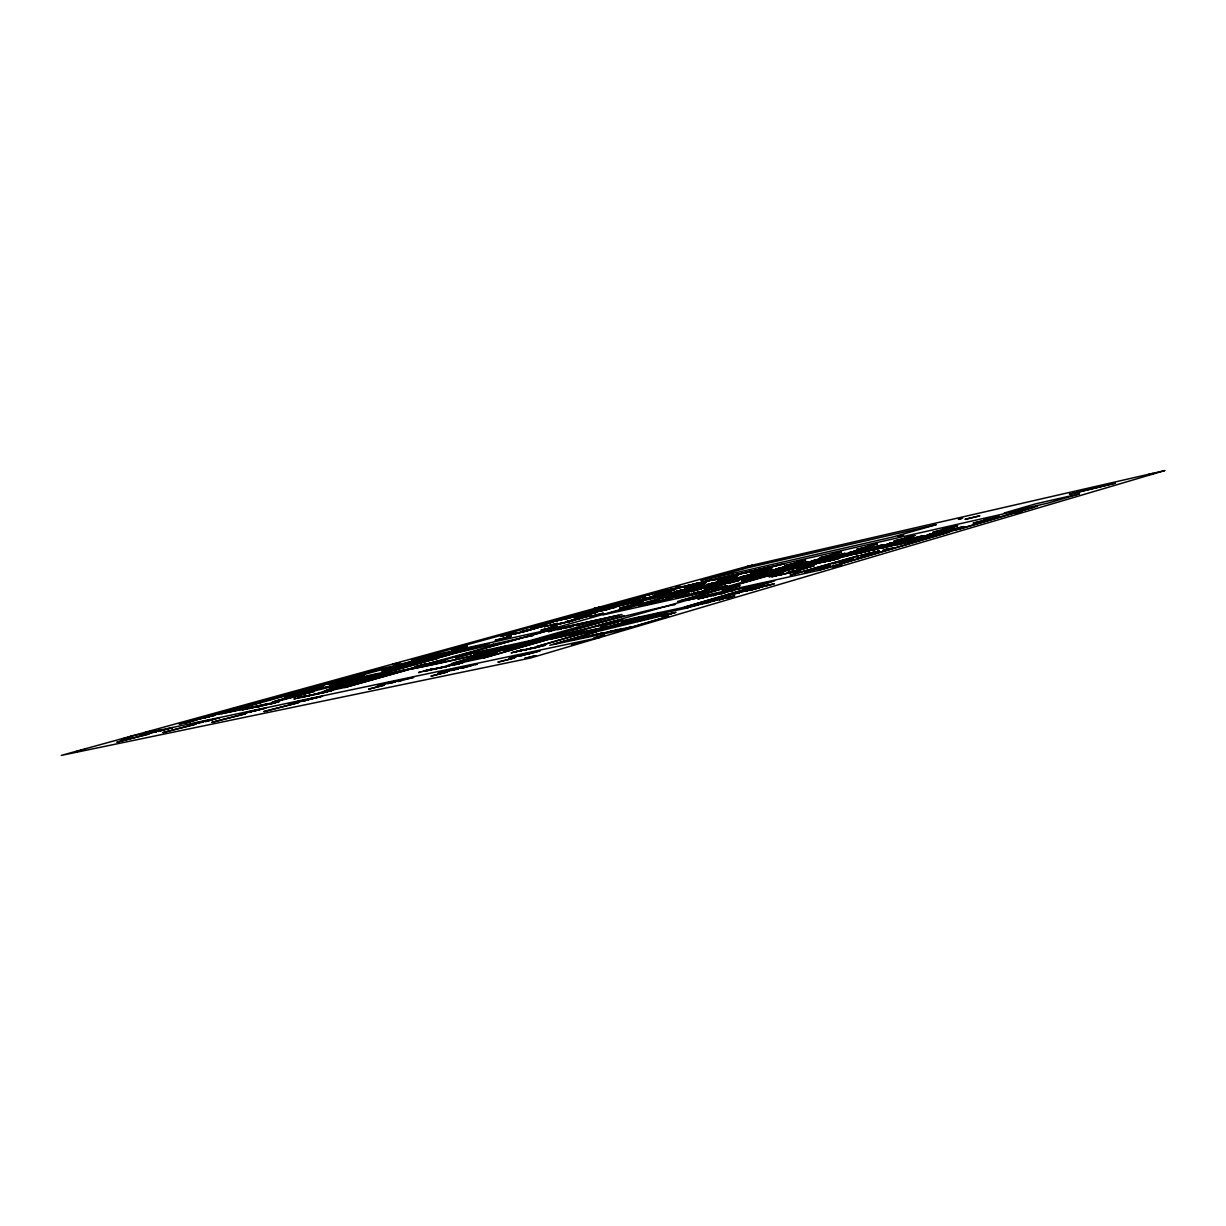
<?xml version="1.0" encoding="UTF-8"?>
<svg xmlns="http://www.w3.org/2000/svg" width="1226" height="1226" viewBox="0 0 1226 1226"><rect width="100%" height="100%" fill="white"/><g stroke="black" fill="none" stroke-linecap="round" stroke-linejoin="round"><path stroke-width="1.5" d="M752.687 588.618C747.354 590.334 764.166 585.476 760.365 586.764L761.377 586.549L754.572 588.373L755.4 588.082M440.456 660.799L424.288 664.921L440.502 660.829M725.991 592.357L721.486 593.798L722.39 593.261M354.299 683.372L326.821 690.361L357.318 682.284L351.31 684.721M621.628 621.705L639.282 617.322L621.659 621.735M505.94 648.385L488.868 652.676L505.986 648.339M697.104 604.648L715.218 600.188L697.18 604.694M204.711 717.731L211.025 716.107L191.409 720.643L193.938 720.014M495.273 640.279L511.257 636.279L495.35 640.309M797.758 568.435L812.761 564.788L797.896 568.466M792.287 571.561L799.137 569.784M587.515 615.054L574.151 618.379L587.545 615.008M260.019 706.145L258.134 706.758L269.812 703.724L262.333 705.64M345.318 681.457L360.781 677.549L345.441 681.487M531.425 648.355L529.111 649.075L532.007 648.309M819.903 562.565L815.642 563.745L823.474 561.799M769.1 576.695L783.904 573.063L769.192 576.726M522.981 650.209L535.088 647.359L533.816 647.772M702.467 583.469L696.966 584.971L706.115 582.656L703.264 583.315M809.037 562.06L804.961 563.163L812.302 561.339M543.808 624.8L530.858 628.049M706.85 589.66L702.467 590.901L712.091 588.495L704.26 590.472L710.252 588.848L707.862 589.461M530.72 628.034L543.869 624.754M315.189 694.452L317.549 693.962M681.273 590.809L682.698 590.472L676.43 592.035L679.235 591.239M930.641 534.842L931.76 534.398M519.15 632.754L518.246 633.03L528.13 630.624L514.751 633.75L517.724 633.014M889.923 544.038L891.103 543.792L888.13 544.467L899.102 541.846L891.992 543.578L893.616 543.103M898.183 541.064L903.93 539.609L898.198 541.064M299.129 697.579L305.841 696.23M845.204 554.029L846.951 553.508L842.844 554.627L854.798 551.685L849.924 553.003M919.117 537.402L921.983 536.528L912.88 538.873M897.401 542.26L893.631 543.179L905.953 539.624L903.47 540.298M878.858 546.505L881.8 545.616L872.789 547.93L880.115 546.045L876.897 546.903M856.53 551.378L858.461 550.918L854.629 551.961L860.024 550.612L853.066 552.313L856.56 551.562M820.884 558.903L810.984 561.247L821.558 558.704M511.717 648.217L514.889 647.543L504.392 650.301L513.096 648.002L507.196 649.504L511.303 648.385M613.598 606.104C631.482 601.614 599.391 609.828 616.862 605.261M840.392 555.133L843.411 554.229L834.492 556.527L841.741 554.658L838.538 555.501M811.704 570.09L813.144 569.799L807.244 571.239L815.964 568.971M777.958 575.346L781.468 574.289L771.598 576.833L779.629 574.749L776.043 575.714M795.72 568.144L799 567.163L789.636 569.569L791.552 569.125M944.081 530.536L936.403 532.421L945.951 530.076L938.273 531.992L944.081 530.506M312.492 698.759C306.408 701.226 321.457 695.51 315.68 697.855L322.484 696.169L315.281 698.054M605.613 607.667L597.307 609.812L604.111 608.065L601.016 608.878M769.759 570.78L761.269 573.002L776.334 569.416M802.632 563.638L805.712 562.734L796.992 564.987L804.057 563.148L800.869 563.991M450.601 654.04L450.356 654.132A34.864 0.981 -14.1 0 1 426.096 660.906L425.376 661.09M780.502 574.841L788.67 572.818M264.525 705.042L263.345 705.394L267.973 704.199L263.1 705.287M542.444 626.471L540.942 626.838L545.463 625.612L537.999 627.497L539.501 627.13M934.427 533.969L940.005 532.59L932.756 534.367L938.258 533.019L934.411 533.984M814.049 565.845L808.838 567.132M869.495 547.394L859.886 549.692L872.835 546.627L868.882 547.731L871.134 547.057M198.489 718.926L200.083 718.559L194.857 719.907L203.026 717.777M683.204 596.418C691.249 593.813 670.484 599.499 677.779 597.644M766.878 571.668L768.058 571.439M192.988 720.689L191.103 721.179L193.018 720.689M772.457 570.427L770.847 570.795L780.717 568.343M355.05 675.143L356.659 674.698M731.324 579.683L734.527 578.749L725.838 580.971L732.903 579.162L729.731 579.99M681.84 596.71L682.989 596.495M839.687 562.06L842.446 561.125L838.722 561.983M563.086 623.084L563.975 622.808M202.535 718.221L199.991 718.788L208.42 716.505L206.397 717.011M310.99 695.372L312.86 694.927M713.854 583.53L709.057 584.725L714.176 583.377M683.725 596.066L678.898 597.353M305.121 696.613L306.975 696.169M752.243 565.401L746.619 566.78L752.243 565.385M798.923 563.301L794.984 564.358L796.762 563.853M666.852 594.15L668.952 593.461L660.523 595.637L667.388 593.859L664.247 594.671M697.916 587.177L701.165 586.227L692.567 588.434L699.571 586.641L696.414 587.469M645.045 604.862L648.769 603.774L639.267 606.226L647.006 604.219L643.497 605.154M710.743 584.373L715.417 583.132L705.578 585.522L711.187 583.974M701.962 587.806L686.943 591.668M610.747 606.747L609.138 607.161L611.146 606.701M521.663 650.592L519.594 651.083L528.743 648.83M634.363 601.476L636.555 600.771L628.126 602.916L634.991 601.154L631.88 601.981M665.672 594.395L666.653 594.212M190.704 721.332L183.946 723.156L185.616 722.758M209.477 716.505L204.022 717.639L215.715 715.095L213.968 715.478M636.662 600.97L639.19 600.25L635.068 601.353L649.826 597.874L644.861 598.962M710.206 588.986L709.348 589.231M864.667 549.018L859.595 550.336L861.204 549.968M894.244 547.593L892.405 548.053M903.746 540.114L894.719 542.459L905.753 539.179L900.313 540.651M572.19 620.816L567.929 621.95L573.308 620.601L557.661 624.264L561.937 623.13M633.229 601.721L634.164 601.537M555.838 624.616L559.669 623.513L550.428 625.888L552.144 625.49M602.288 608.632L608.403 607.222M557.968 623.942L553.232 625.199M744.443 576.726L749.316 575.515L739.937 577.752M606.763 607.529L608.157 607.176L604.02 608.295L617.383 605.092M448.578 665.948L449.681 665.58L444.701 666.883L451.658 665.12L438.678 668.262L440.716 667.787M446.341 671.204L451.796 669.473L447.751 670.407M610.226 631.742L618.41 629.459L601.184 633.765L611.866 631.038L610.594 631.467M511.38 634.486L510.583 634.731L515.272 633.382L506.154 635.712L507.825 635.313M785.973 566.688L793.007 565.048L791.628 565.385M750.925 589.737L753.055 589.108L741.378 591.959M925.293 536.084L926.933 535.593M513.587 633.796L508.897 635.037M813.267 561.14L816.761 560.236L811.842 561.569M745.577 591.177L756.135 588.449M748.963 590.442L759.875 587.591L752.366 589.691M929.752 534.858L925.278 536.099M944.204 530.72L948.556 529.525L944.189 530.735M800.869 567.04L807.857 565.278L801.62 566.902M580.542 617.812L576.741 618.839L584.174 616.969L578.427 618.425L580.005 617.95M557.524 629.413L562.918 627.743L561.922 627.957M717.471 582.319L715.969 582.672L722.773 580.894M714.268 588.082L709.379 589.399L717.302 587.407L712.858 588.618L713.777 588.434M777.652 569.14L776.763 569.477L778.341 568.941M320.476 693.196L316.369 694.146L322.944 692.46L311.542 695.265M538.551 646.654L531.931 648.462L545.631 645.121L541.034 646.071M802.218 566.519C810.248 564.481 789.391 570.09 801.559 566.673M821.956 562.336L826.998 561.094M562.397 641.934L574.749 638.807M836.316 558.964L834.462 559.531M684.936 589.614L683.464 589.967L690.223 588.204M726.62 579.607L726.007 579.714M744.029 576.91L742.741 577.17L747.998 575.791M457.88 668.277L454.08 669.09M535.639 647.619L537.249 647.282M850.308 552.788L848.913 553.095M949.721 529.356L948.28 529.647L951.974 528.774L948.035 529.847L949.721 529.448M320.507 693.104L319.817 693.18M832.485 555.914L830.906 556.298L834.891 555.209L822.263 558.182L827.857 556.757L825.404 557.294M451.367 670.331C448.241 671.358 464.118 667.404 456.455 669.365M803.597 565.6C802.432 566.182 826.293 560.267 815.75 562.611M871.226 545.386L867.61 546.428L877.479 543.915L873.893 544.696M883.808 545.355L881.417 545.984L889.248 544.022L887.578 544.421M746.373 590.809L747.247 590.518L743.324 591.392M754.955 588.082C757.055 587.131 740.933 591.683 750.143 589.154M581.216 618.119L582.963 617.735L567.393 621.475L568.987 620.984M662.346 594.15L647.956 597.981L649.32 597.644M678.913 590.963L690.054 588.235M769.438 567.423L784.333 563.761L769.867 567.316M722.574 584.25L708.168 587.836L710.176 587.346M620.831 603.882L626.93 602.41L626.118 602.61M608.05 609.261L599.637 611.253L615.804 607.192L604.449 609.92L608.019 609.245M702.314 591.576L703.678 591.269M785.728 566.948L793.85 564.389L784.962 566.581L789.222 565.661M795.613 564.083L786.632 566.167L792.149 564.788L789.789 565.309M834.6 559.317C817.16 564.021 852.3 555.179 834.891 559.24M589.124 636.064L590.288 635.696L582.166 637.796L596.602 634.286L590.104 636.11L592.357 635.574M593.215 635.175C596.342 634.103 581.4 638.21 588.373 636.417M645.428 598.855L640.294 600.188L641.06 599.958M653.673 596.526L651.941 596.924M675.557 592.219L673.748 592.587M650.347 603.744L652.155 603.223M665.197 599.82L666.515 599.529M432.441 669.534L433.927 669.227M435.582 668.553L428.318 670.361L429.376 670.055M719.034 585.369L725.286 583.959L723.616 584.388M388.351 683.388C382.144 684.997 405.699 679.633 390.833 682.821L399.875 680.215L383.585 684.108M395.002 681.319L395.768 681.089L385.47 683.572M807.306 562.565L813.114 561.324M624.111 629.336L665.611 617.107L661.917 616.295L671.725 613.414L594.748 632.187L549.769 645.274L624.386 629.459L668.844 616.341L665.074 615.559L676.001 612.341L627.482 622.869M194.811 723.585L200.681 721.853L197.447 722.604M258.563 706.283L259.835 705.915L256.617 706.728M621.827 603.621L620.739 603.851M629.551 601.445C636.049 599.958 623.176 603.115 627.819 601.966M642.639 599.499L641.857 599.805L642.807 599.606M651.466 603.299L647.159 604.449L651.466 603.422M740.55 577.492L739.293 577.783M686.621 595.606L689.181 595.008M832.699 555.776L830.201 556.359M830.492 560.313L825.159 561.631L826.891 561.232M788.088 573.094L790.463 572.619L780.701 574.825M887.9 549.064L882.597 550.612L890.045 548.574M660.937 615.59L667.649 613.797L635.788 619.85L645.872 616.923M687.602 607.774L698.084 604.878M707.969 602.594L726.696 597.277L716.398 599.514M818.217 570.412L946.257 532.835M1034.483 506.936L958.962 529.096L568.036 616.862M614.333 605.797L612.939 606.15M360.904 680.583L350.268 683.296L357.762 681.441L355.417 681.917M706.942 585.032C710.666 584.587 696.644 587.453 704.521 585.645M683.127 592.556C687.924 591.652 702.375 587.99 694.575 589.737M744.458 576.542L735.232 578.81L738.098 578.105M695.924 593.001L691.51 593.966L709.456 589.706M439.797 668.139L449.283 665.856M554.183 644.171L596.143 631.957M684.384 607.085L770.817 581.875L686.805 600.326L594.901 626.609L684.798 607.131L774.633 580.909L686.437 600.296M810.555 570.274L818.508 568.343L814.692 569.385C814.141 569.952 793.023 574.733 812.792 569.554M866.031 554.029L868.36 553.34L860.085 555.639L875.058 551.838L866.782 554.152L869.464 553.355M517.648 655.91L524.084 654.347L512.698 657.351L519.855 655.634L518.383 655.879M637.397 621.49L648.37 618.287M309.917 695.54L308.078 696L315.327 694.131L311.159 695.111M561.738 623.283L560.313 623.712L562.428 623.099M674.484 592.311L678.668 591.269L673.304 592.572M298.899 701.808C295.497 702.85 310.393 699.203 303.389 700.965M305.535 699.816L306.301 699.571L295.022 702.375M761.024 571.929L749.653 575.117L754.327 573.799M441.866 667.342C445.375 666.224 430.587 670.208 437.33 668.507M443.812 666.898L445.115 666.484L438.356 668.093M554.121 636.493L550.489 637.52L556.497 635.834M513.725 652.232L524.222 649.519L517.035 651.496M453.988 669.733C485.159 660.814 424.978 677.564 454.769 669.013L438.05 673.212L440.716 672.584M470.845 665.595L461.85 668.231L473.006 665.151M580.159 638.056L586.534 636.417L576.787 638.945L578.856 638.44M768.748 585.17L774.403 583.714L765.76 585.921L767.706 585.476M577.752 615.728L555.102 621.245L565.891 618.333L562.336 619.191M676.323 588.235L660.063 592.265L671.633 589.354L670.484 589.583M309.013 695.433L307.772 695.694M641.857 599.667L640.708 599.928M565.002 622.44L563.807 622.716M672.093 592.909L667.588 594.028L671.725 592.909L670.254 593.261M710.957 584.204L711.356 584.097M727.416 579.484L726.39 579.683L729.562 578.917L725.608 579.99L726.436 579.821M669.044 598.181L667.603 598.64L675.25 596.694L665.841 599.024L670.024 598.15M775.782 569.661L777.866 569.232L776.993 569.431M692.552 594.319L690.253 594.901L696.629 593.154L694.59 593.736M559.991 635.987L484.04 657.78L446.479 665.933L456.103 663.143A23.601 0.797 -14.1 0 1 458.325 661.488A23.601 0.797 -14.1 0 1 488.975 653.749L516.989 645.596L497.557 649.918M483.964 657.964L562.029 635.543M862.951 549.371L860.851 549.846L867.165 548.344L864.361 549.095L865.096 548.85M571.117 633.444L608.403 622.731M673.871 604.74L675.572 604.249L663.695 606.962M539.21 646.715L540.635 646.317M932.312 534.245C938.488 532.789 923.868 536.498 931.024 534.797M185.019 722.604L191.087 721.103L179.103 724.183L186.965 722.191M248.617 708.322L254.196 707.034L252.495 707.448M253.276 707.571L264.494 704.858M256.663 706.559L255.498 706.804M256.05 706.988L257.261 706.728M572.236 616.969C573.538 616.356 556.374 621.291 560.895 619.743M517.326 633.03L516.529 633.198M567.393 618.456L566.55 618.716L580.189 615.237L573.845 616.831M520.268 632.386L519.119 632.631M574.013 616.985C572.465 617.689 589.461 612.77 585.063 614.272M619.881 604.234L625.383 602.778M629.965 601.384L630.624 601.169M694.973 586.779L690.1 587.974L691.495 587.652M708.98 584.097L706.498 584.771L715.172 582.611L709.44 583.974M655.374 602.579L653.106 603.146L659.496 601.399L657.442 601.981M438.28 667.971L426.05 670.928L432.395 669.166L430.464 669.626M513.066 646.577L477.757 655.42L497.603 649.765M450.586 664.906L459.091 662.515A23.601 0.797 -14.1 0 0 490.032 654.699A23.601 0.797 -14.1 0 0 491.963 653.121L514.016 646.991M624.003 615.651L538.643 640.033L500.898 648.186L479.366 654.316L488.73 652.293M716.122 589.752L805.559 564.282L694.33 589.216M525.034 645.259L544.804 639.604L505.051 649.55L540.835 640.6M681.012 600.617L817.65 561.723M554.826 636.953L586.472 629.03M807.811 564.634L823.32 560.634L813.696 562.949M891.746 543.425L893.539 543.057M721.24 599.315L718.988 599.851L727.187 597.537L720.474 599.192L723.815 598.426M541.417 624.264L540.528 624.54L553.631 621.214M251.146 707.892L249.276 708.475M617.475 604.694L612.556 605.843L620.433 603.943M674.377 588.909C667.664 591.07 699.249 582.794 686.07 586.028M315.956 694.054L317.319 693.64L312.032 694.958M721.133 584.879C739.63 579.637 702.452 589.875 720.229 584.817L714.084 586.151M735.355 581.415L728.167 583.346L730.298 582.856M750.45 578.258L758.22 576.266L755.185 577.017M753.484 577.4L755.277 576.894M847.764 553.432L845.48 554.06M940.143 531.946L942.809 531.272L939.269 532.191M938.917 532.467L946.472 530.46L944.081 531.119M568.849 640.049L575.117 638.715M153.541 731.692L154.353 731.462L142.461 734.68L159.073 730.451L158.246 730.711M147.978 733.439C145.526 734.328 168.437 728.198 159.809 730.374M151.242 732.75C145.404 734.236 164.483 729.884 153.219 732.305M188.973 722.037L190.061 721.808M194.719 720.382L193.616 720.612M616.893 604.801L617.812 604.51L615.835 604.954M527.517 630.225L531.287 629.321M536.666 627.559L539.655 626.884L537.632 627.314M626.701 602.119C628.631 601.491 615.222 605.046 624.708 602.502M543.149 626.21L540.896 626.747M455.965 656.569L545.57 631.237L622.011 614.441L529.54 640.769L452.302 657.488M524.391 637.321L545.631 631.329L618.44 615.345M692.996 589.967L701.977 587.79M431.583 663.68L466.708 653.443L464.102 653.994M298.792 701.578L294.271 702.881L314.714 697.809L307.205 699.464M531.425 635.88L533.187 635.39L493.327 644.217M698.146 589.737L690.974 591.668L693.042 591.177M566.81 627.497L576.113 624.846L563.01 628.432L572.649 626.241L569.998 626.93M899.715 541.095L900.987 540.865L899.486 541.156M799.459 569.692L807.444 567.853L799.03 570.075L800.747 569.676M803.183 568.864L795.26 570.933L797.023 570.504M590.089 630.93L592.097 630.425M993.934 517.832C984.585 519.548 1011.511 513.357 992.202 518.276M739.692 592.449L730.022 594.518L745.561 590.717L743.554 591.208M623.758 602.763L622.379 603.161L627.283 602.012M248.234 712.076L253.583 710.774L243.3 713.455L249.276 712L248.342 712.168M369.302 678.714L389.24 673.12L372.045 676.951M732.458 576.879L731.432 577.17L738.42 575.27L729.148 577.599L733.424 576.603M485.45 646.424L493.388 644.094M396.075 671.649L376.152 677.242L392.887 673.503M392.626 673.702L412.564 668.093L395.829 671.833M421.851 665.779L345.18 687.342L317.886 693.288L350.483 685.028M344.797 687.571L423.614 665.396M520.897 638.194L413.974 667.465L447.168 659.159L433.1 662.209M694.652 589.231L603.023 614.9L716.52 589.767M758.649 572.496C769.943 569.569 754.94 573.584 760.702 572.098M794.325 564.42L796.456 563.868M821.849 558.627C832.301 556.006 815.029 560.435 819.719 559.317M436.058 668.614L438.188 668.032M859.732 550.076L861.526 549.616M863.227 549.294L856.1 551.118L857.694 550.75M721.869 593.032C734.573 589.813 703.142 598.181 715.754 595.008M582.243 633.06C574.289 635.068 594.717 629.612 586.687 631.651M834.967 563.224L832.699 563.745L849.22 559.623L839.917 562.09M876.958 551.47L879.425 550.872L871.288 553.141L879.042 551.363L877.264 551.823M821.435 567.699C830.324 565.447 808.823 571.193 817.681 568.956M851.12 559.225L853.633 558.627L845.235 560.956L853.051 559.179L851.227 559.669M620.647 629.52L614.548 630.869L624.065 628.463L619.743 629.766M438.356 655.665L447.827 653.014L434.816 656.538L443.414 654.561L440.885 655.22M697.717 583.699L694.866 584.312L711.831 579.959L708.413 580.787M214.381 719.08L205.416 721.593L215.991 718.742M657.335 595.621L650.776 597.353L652.201 597.001M350.851 681.395L285.842 695.954M334.56 686.039L367.325 677.84M363.693 678.76L297.55 695.111M395.845 669.718L489.45 643.573L422.541 658.27L400.013 664.507M347.402 683.418L361.425 679.817M734.772 575.163L731.478 576.036M372.336 676.767L352.398 682.346L369.608 678.514M675.664 592.051L669.902 593.476M659.266 600.863L654.791 602.119L668.998 598.702M666.162 599.422L672.461 597.92M787.215 566.412L789.728 565.784L788.272 566.09M703.188 591.193L709.639 589.66M461.604 660.707L475.535 657.044M547.302 638.179L545.218 638.685L553.6 636.355L547.348 637.918L550.336 637.198M386.726 683.066C397.193 680.415 369.225 687.847 379.754 685.196M554.995 636.417L560.313 634.945L553.662 636.769M883.869 545.248L884.82 545.003M830.308 560.466C825.037 561.815 837.833 558.397 829.573 560.451M886.306 544.88L884.176 545.34M400.841 680.782L398.098 681.457L413.729 677.319L404.365 679.388L407.078 678.836M807.52 567.515L805.758 567.945L813.865 565.876M707.157 596.265L717.93 593.89L697.793 599.008L714.329 594.748L705.088 597.062M928.051 535.272L929.63 534.873M613.153 625.49L618.44 624.065M631.926 621.674L628.356 622.639M247.238 705.226L207.347 716.674L262.241 702.008L246.702 705.471M253.951 703.785L381.087 668.66M553.937 620.77L411.614 660.002L546.827 630.241L686.866 590.886L553.876 620.708M255.452 703.463L383.263 668.522L376.459 670.024L380.826 668.814L409.254 662.484L407.492 662.975M550.597 621.889L558.933 619.82L551.164 621.873M292.462 693.564L320.155 686.637M297.351 692.629L217.891 714.528L267.942 703.877L314.346 691.403L310.622 691.985M348.169 678.468L308.354 689.073M304.247 691.142L323.618 685.763L316.706 687.265M354.697 677.15L328.767 684.246L396.075 669.549M355.019 676.982L399.799 664.661M667.005 590.687L662.837 591.851L683.28 586.81M362.39 675.48L364.245 674.974L347.832 678.652M622.517 603.514L616.862 604.954L618.21 604.617M432.134 656.722L436.333 655.527L423.139 659.098L436.885 655.68M534.475 628.647L538.045 627.727L527.18 630.486L528.621 630.118M534.49 628.586L530.046 629.842L531.502 629.49M253.583 707.341L250.564 708.122L258.609 706.099M692.705 587.3L694.544 586.963M716.75 582.273L721.562 581.124M309.121 695.571L311.527 694.927M321.227 692.996L318.116 693.763M750.281 574.749L753.454 574.029M762.955 575.147L765.193 574.611L751.461 578.105M813.681 562.719L814.585 562.458M845.327 553.907L846.262 553.662M425.575 670.515L431.123 669.304L425.115 670.913M420.595 672.047L418.526 672.568L428.916 669.856L424.411 671.066M590.12 631.405L583.729 632.785L597.077 629.367L595.422 629.796M573.875 639.282L579.576 637.918L570.32 640.217L576.588 638.838L575.209 639.221M598.119 634.133C608.157 631.605 591.254 635.926 599.223 634.057M618.195 629.857C628.432 627.314 610.992 631.727 619.375 629.781M210.244 716.505L213.799 715.57M654.669 596.25L657.488 595.591M259.36 706.145L261.751 705.425L259.008 706.084M573.416 620.034L565.768 621.873L570.044 620.708M576.312 619.283L580.005 618.394L578.212 618.793M684.369 589.537C688.736 588.419 684.552 589.507 686.33 589.154M272.233 703.54L270.287 704.03L279.375 701.533L273.429 703.004L276.08 702.391M335.893 687.51L324.108 691.004L328.047 690.437M312.936 695.065L311.619 695.418M551.24 630.961L548.344 631.681L569.186 626.348M653.519 602.84C659.327 601.414 645.121 604.939 650.592 603.652M783.766 567.393C778.265 568.726 792.195 565.355 786.418 566.565M793.145 564.757L791.904 565.079M298.27 701.333C307.956 698.897 281.689 705.839 291.298 703.433M560.91 628.846C550.489 631.451 574.243 625.337 569.967 626.18M687.035 595.407L688.705 595.008L684.062 596.265L692.2 594.227L690.529 594.625M807.49 562.428L808.348 562.443M829.021 556.696L821.558 558.918L823.106 558.55M759.369 576.297L757.009 576.634L760.457 575.714L748.09 578.825L755.706 576.986L754.404 577.262M553.983 636.447L558.642 635.344L556.972 635.712M460.087 663.297L461.16 662.975L452.057 665.381L455.168 664.691M518.675 651.083L521.97 650.087L511.15 652.86L519.058 651.067M752.212 588.541L736.366 592.357L751.569 588.541L749.653 589.2L750.864 589.124M190.03 724.765L187.808 725.302L205.661 720.796L193.877 724.014L196.099 723.478M259.958 706.314L258.655 706.651M206.612 720.673L209.002 720.076L197.141 723.309L203.608 721.869L201.401 722.451M331.679 687.28L330.131 687.663L338.667 685.319L328.982 687.786L333.916 686.667M702.575 586.013C707.325 584.802 696 587.76 702.207 586.273M714.406 583.009L712.965 583.346L718.819 581.86M727.049 579.653L722.405 580.726L725.991 579.775M300.615 697.073L305.473 696.016L297.841 697.946M693.533 589.629L697.303 588.679M295.435 698.621C288.141 700.46 307.787 695.219 301.857 696.966M304.584 696.383C310.255 694.973 297.627 698.13 301.075 697.487M736.044 578.503C740.856 577.293 729.439 580.281 735.799 578.733M258.349 709.716C267.789 707.341 241.737 714.206 251.177 711.846M680.231 594.043C672.783 595.913 691.679 590.932 684.062 592.863M687.602 592.066L689.748 591.545L681.84 593.69L688.23 592.235L686.575 592.664M748.013 575.469L746.527 575.806L751.201 574.596M757.453 572.833L754.542 573.416M558.29 628.831L561.14 628.126M733.715 580.94L724.137 583.469L743.262 578.641L733.73 580.741M309.151 699.372L309.948 699.126L304.217 700.444M888.222 546.413L895.899 544.559L881.816 548.083L899.991 543.639L894.26 545.156M639.574 597.936C632.907 599.637 650.853 594.916 642.194 597.108M189.065 721.731L190.704 721.317M195.853 720.137C203.102 718.344 180.59 724.06 187.839 722.283M583.591 614.839L579.959 615.728L590.763 612.801L577.507 615.804M516.943 633.306L513.035 634.179L516.575 633.336M208.941 716.873L203.562 718.068M638.961 600.479L636.8 600.985M661.871 594.349L651.711 596.618L655.665 595.529M433.1 656.86C421.821 659.695 451.597 651.895 440.287 654.73M701.241 583.974L702.054 583.729L700.521 584.066M449.482 653.259L446.54 653.994L462.585 649.765M243.652 709.609C236.526 711.279 255.652 706.651 252.341 707.279M248.893 708.076L250.732 707.617M681.962 590.288L675.894 591.606L678.269 590.886M576.389 619.513L574.917 619.866L582.289 617.919M587.3 616.494L582.748 617.536L590.288 615.636L585.844 616.862L586.641 616.678M695.372 592.909L693.318 593.522L706.115 590.396M552.328 621.26L555.96 620.356M656.692 593.016C645.213 595.959 670.607 589.17 665.641 590.518M660.584 591.806L665.366 590.503M630.394 601.414L633.321 600.571L631.099 601.077M200.558 718.252L201.784 717.915L187.793 721.409L196.313 719.187M747.124 577.982L754.189 576.281L744.596 578.733L749.929 577.569M557.217 629.612L566.734 627.053M898.75 541.279L900.19 541.034M530.475 629.551L523.012 631.298L528.774 629.949L525.617 630.578M536.13 627.697C529.417 629.597 547.332 625.045 538.413 627.084M194.168 719.892L199.823 718.39M206.581 717.195L209.462 716.474M677.717 591.07L674.346 591.959L678.147 591.147M762.02 568.956L768.38 567.423L756.473 570.427L771.66 566.627L759.752 569.63L767.522 567.853L766.556 568.052M719.616 581.17L716.229 582.089L724.842 579.929L717.838 581.691L720.214 581.201M335.97 687.403L346.498 685.073M356.766 681.487L358.452 681.074M379.907 676.66L381.7 676.292L376.075 677.733L384.489 675.511L374.497 678.085L379.616 676.921M528.054 630.149L521.326 631.758L525.05 630.685M539.118 627.114L532.36 628.708L536.804 627.712M681.426 590.84L679.786 591.269M721.516 581.185L720.75 581.385L722.604 580.925M770.802 568.052L772.288 567.669L764.135 569.676L768.779 568.45M339.066 686.667L334.79 687.709L364.505 680.798L350.59 683.725M793.866 568.512L797.252 567.607L792.624 568.833M917.048 537.816L920.282 536.957L913.063 538.842M688.859 588.036L690.897 587.606L685.64 588.924L692.567 587.177L688.675 588.265M196.145 719.187L197.83 718.742M688.997 588.48L688.951 588.526M581.706 617.674L585.859 616.555L582.028 617.383M570.657 620.708L573.17 619.988L571.055 620.448M743.967 576.373L739.83 577.293L750.005 574.825M765.208 571.99L768.395 571.147M343.295 685.886L337.104 687.709L344.874 686.039M329.472 690.989L327.219 691.556L329.12 691.02M555.792 636.279L552.114 637.106L553.079 636.922M625.413 602.456L629.137 601.46L625.551 602.257M669.764 590.901L668.798 591.162L674.744 589.752L664.814 592.265L670.346 590.993L668.998 591.346M617.567 624.295L551.424 638.807L549.447 639.374L608.357 626.701L604.832 627.957L610.287 627.099L578.841 634.378L536.544 646.623L578.994 634.501L624.126 623.85M356.965 674.668L355.218 675.112M593.491 613.184C599.744 611.391 585.584 615.038 593.062 613.077M579.653 617.996L581.231 617.582M568.634 621.015L570.228 620.601M289.397 697.104L272.31 702.084L275.896 701.548M668.584 598.242L673.518 597.031L671.158 597.629M339.709 686.407L344.981 685.043M307.481 699.954L305.151 700.598L313.059 698.514M626.593 623.099L628.494 622.731M613.598 605.475L615.038 605.108M623.39 602.809L624.816 602.441M614.655 605.767L613.659 605.935L614.793 605.613M717.67 579.208C700.352 583.53 734.711 573.845 716.888 579.316L732.673 575.255L729.976 575.868M569.201 621.536L566.458 622.318L571.577 621M294.455 696.72L301.765 694.621L294.914 696.077M952.035 527.272L955.866 526.169L950.135 527.686L957.736 525.724L948.296 528.1L951.897 527.349M311.052 694.958L302.945 697.088M836.025 559.163L837.94 558.612L834.308 559.608M251.069 711.187L240.48 714.145L256.188 710.115L252.127 711.279M329.549 691.096L333.319 690.085L321.84 693.058L327.189 691.862L325.58 692.276M357.072 674.714L360.229 673.886L355.494 675.112M800.992 561.217L796.272 562.55L799.613 561.815M870.46 545.693L873.724 544.788M825.236 557.83L829.067 556.941L827.673 557.278M669.381 598.595L669.09 598.625M290.731 696.843L293.29 696.107M291.987 696.445L283.283 698.82L311.726 692.062L298.654 694.851M342.452 685.778L346.314 684.69M483.964 654.209L482.4 654.653L487.32 653.443L476.669 656.201L485.542 653.872L484.546 654.071M617.643 624.157L619.329 623.835M625.689 623.344L627.421 623.007M529.54 648.677C538.444 646.516 524.253 650.025 528.697 649.075M599.56 634.057L600.955 633.658L594.472 635.129L603.912 632.754L600.587 633.673M621.597 603.621L623.482 603.207M593.077 613.23L597.43 612.111L585.798 615.069L592.005 613.644L590.411 614.057M422.51 661.825L421.821 661.994A34.864 0.981 -14.1 0 1 384.443 670.407A34.864 0.981 -14.1 0 1 421.422 660.094A34.864 0.981 -14.1 0 1 451.429 653.734L417.223 661.228L428.518 659.634M293.734 697.226L294.914 696.92M940.005 531.915L935.193 533.295L944.265 530.95M764.074 586.273L765.223 585.951L759.124 587.346L767.522 585.231L760.963 586.886L763.553 586.396M618.701 623.881L620.233 623.605M624.785 623.574L626.348 623.283M696.399 583.469L684.399 586.794L698.391 583.009L696.751 583.469M667.174 591.698L669.595 591.101M645.903 598.196L641.903 599.315L651.496 596.985M687.985 588.219L684.108 589.277L687.909 588.465M588.495 614.425L591.315 613.72M352.751 675.832L355.004 675.281M839.09 552.62L831.443 554.642L841.588 552.022L835.258 553.478L836.852 553.064M750.818 577.431L753.162 576.818L740.887 579.653L757.837 575.408L752.197 576.94M693.303 593.982L694.023 593.813M891.179 543.578L890.137 544.007M293.014 696.261L298.454 694.805M345.425 686.238L367.187 680.124L362.988 680.767M456.087 664.538L460.317 663.312M619.789 623.605L621.138 623.375M623.85 623.804L625.245 623.574M670.27 590.763L673.013 590.166L671.312 590.549M619.666 604.111L611.023 606.226L613.874 605.613M734.91 576.312L735.661 576.113L733.838 576.557M683.25 589.813L684.077 589.629M715.616 582.549L716.459 582.35M705.088 590.733L706.023 590.518M294.163 695.97L296.431 695.387M294.393 696.215L285.03 698.82L292.876 697.134M345.947 684.874L350.299 683.71M606.088 607.835L606.962 607.652M637.183 600.893L638.102 600.694M568.466 621.567L569.477 621.337L563.102 623.084M560.726 623.574L559.378 623.85L560.435 623.62M869.357 547.455L871.119 547.057M861.173 549.815L862.276 549.524M667.113 599.207L668.936 598.763M762.403 575.423L770.74 573.37L760.81 575.883M704.168 590.978L703.985 590.978M347.127 684.583L348.291 684.292M819.244 568.496L830.477 565.661L820.976 567.99M718.145 594.319L734.236 590.242L731.34 590.901M256.096 710.452L265.919 708.046L253.506 711.187M620.877 623.329L623.069 622.793M698.667 583.453L691.357 585.17L705.057 581.722M960.295 518.659C953.292 520.529 967.758 516.805 960.678 518.69M646.654 598.012L643.466 598.932L650.791 597.185M720.566 580.925L723.248 580.327L721.041 580.802M660.109 600.648L656.554 601.69L672.277 597.966M695.97 592.694L699.402 591.974L696.966 592.495M792.915 571.147L787.414 572.619L797.528 570.105M325.825 692.077L331.464 690.529L329.947 690.866M622.915 624.034L607.759 627.268L624.509 623.421M1149.942 474.201C1140.379 476.73 1160.24 471.658 1150.601 474.217M851.38 552.742L852.193 552.528L851.089 552.773M1018.622 512.575C1007.496 515.533 1030.177 509.725 1018.883 512.744M347.019 684.936L354.299 683.357M622.977 622.915L624.172 622.517M640.294 597.614L641.995 597.2M662.163 594.12C668.139 592.664 658.837 595.07 661.258 594.503M654.607 596.234L654.01 596.342M694.728 586.748C700.858 585.277 691.464 587.698 693.931 587.116M756.488 573.324L754.434 573.829L756.319 573.354M796.333 563.868L798.938 563.286M995.435 517.265L992.753 517.924M357.364 674.561L358.666 674.269L350.621 676.354L355.157 675.327L353.824 675.664M349.441 684.001L385.179 674.714M476.776 656.738C478.017 655.404 506.874 651.236 488.576 653.979L454.141 663.128L480.362 657.228L486.278 655.634L485.787 654.776M574.887 639.236C567.301 640.968 580.833 637.719 576.297 638.654M640.708 597.476L639.252 597.844L641.505 597.277M656.492 595.361L658.546 594.901L653.933 596.158M711.356 583.484C718.206 581.936 703.387 585.553 710.482 583.898M754.358 573.324L756.641 572.818L749.53 574.611L753.653 573.691M744.718 575.99L747.002 575.484L741.515 576.864L749.301 575.025M780.211 567.975L782.571 567.454L777.008 568.864L785.682 566.764M815.888 559.96L818.34 559.424L812.7 560.849M302.378 697.18L301.473 697.395M623.896 622.701L625.26 622.256M529.28 648.937L525.08 649.903L531.195 648.339M677.963 586.289C684.292 584.879 671.404 587.852 677.503 586.503M730.512 576.174L727.646 576.925L740.443 573.676L724.122 577.783L734.067 575.27M779.598 568.328L775.322 569.278L784.992 566.964M824.991 557.615C809.681 561.263 836.791 554.121 827.78 557.018M815.428 560.297L812.884 560.88M624.8 622.471L626.333 621.996M666.27 590.809L663.664 591.407L669.902 589.706M766.434 569.109L769.499 568.435L762.005 570.305L767.032 569.002M858.798 550.305L859.457 550.168M308.722 699.479L307.879 699.663M553.861 621.26L562.918 618.839L559.776 619.498M802.156 569.125L800.624 569.462L802.861 568.971M625.704 622.256L645.566 616.847L688.001 607.835M743.676 576.802L747.538 575.929M626.593 622.042L637.198 619.927L620.479 623.758M783.399 567.791L778.694 569.033L785.406 567.393L780.242 568.665L783.996 567.653M662.009 600.924L656.814 602.288L663.91 600.541L658.377 601.935L662.622 600.786M794.142 571.791L796.885 570.994M772.901 570.151L769.576 571.132M537.356 627.911L536.436 628.126M749.285 589.537L749.76 589.384M819.274 562.979L829.542 560.435M751.415 588.909L753.162 588.388M516.207 651.788L513.97 652.293M577.431 638.577L576.251 638.853M695.663 590.227C689.441 591.76 706.345 587.744 700.061 589.308M732.734 581.936C726.39 583.515 743.722 579.392 737.332 580.971M750.297 589.17L752.274 588.664M652.692 593.399L1037.64 506.139L959.835 528.988L565.155 617.582L655.404 592.756L641.428 596.51L652.416 593.951L645.642 595.468M886.689 549.248L884.865 549.708L894.214 547.578M656.937 602.058L656.125 602.288M455.444 651.328L452.884 651.987L455.903 651.343M198.229 719.034L201.708 718.145L198.689 718.85M248.893 708.567L251.499 707.555L246.043 708.95M752.473 574.304L751.262 574.55L753.147 574.075M787 566.473L787.797 566.289M824.255 558.136L822.922 558.397L824.945 557.953M611.82 606.395L612.54 606.196M778.954 568.833L780.717 568.328M688.66 591.407L706.237 586.748L702.789 587.453M810.049 564.266L827.857 559.516L823.795 560.343M699.923 592.495L694.054 594.028L701.287 592.265L695.632 593.66L699.372 592.679M797.39 570.841C776.502 576.327 812.486 567.148 793.789 571.883M584.817 622.931L582.227 623.574L585.66 622.869L576.358 625.521L592.986 621.122M682.039 593.43L672.63 595.775L680.874 593.752M813.405 564.083L812.348 564.328L818.125 562.918L808.164 565.431L816.21 563.362L815.075 563.608M531.609 629.29L533.341 628.907M575.163 619.605L575.975 619.391M668.139 598.993L667.281 599.131M798.371 570.013L797.559 570.182M342.974 681.334L329.579 684.905L344.92 680.997L343.28 681.273M592.02 630.762L593.629 630.333L586.227 632.172M422.372 658.408L486.094 644.416M214.504 718.926C206.765 720.842 225.553 716.428 217.738 718.375M470.37 665.549C461.374 667.787 484.439 662.392 475.381 664.645M701.716 598.043L710.13 596.005L708.122 596.403M663.389 606.916C579.362 625.98 497.25 652.738 412.442 668.706M367.923 671.986L379.983 669.35M485.511 646.301L451.704 653.872A37.362 1.057 -14.1 0 1 442.739 656.523M353.64 675.924L365.7 673.304M396.703 667.342L411.568 664.094M429.974 660.078L427.154 660.691L428.87 660.247A37.362 1.057 -14.1 0 0 441.008 656.998M431.659 659.711L437.529 658.439L358.421 680.338L360.076 679.97M428.165 660.584L388.106 669.319L432.15 658.837L422.142 660.262M429.851 660.216L434.035 659.312M737.24 593.231L739.508 592.74L703.939 602.227M814.248 569.308L815.949 568.956M610.241 622.195L550.872 637.949L571.255 633.551M612.28 621.751L622.563 619.513L610.441 622.287M722.589 598.303L685.579 607.59L708.429 602.64M288.999 694.422L304.661 690.928M361.747 679.618L363.417 679.25M380.321 675.618L387.171 674.147M403.645 670.607L405.392 670.224M508.131 648.125L515.993 646.424M283.85 696.506L328.614 686.866M378.328 676.185L380.888 675.633M401.653 671.158L403.4 670.791M410.449 669.273L486.737 652.86M506.139 648.692L509.096 648.048M584.45 632.294L574.657 634.731L583.162 632.662M230.381 709.977L242.365 707.417M221.538 713.609L268.463 703.617M247.33 708.597L248.188 708.413M423.001 671.373L425.33 670.775M130.538 736.32L600.418 637.351M150.354 732.581L153.572 731.907M148.53 733.087L151.733 732.412M424.365 661.412A37.362 1.057 -14.1 0 1 381.776 671.112A37.362 1.057 -14.1 0 1 421.867 659.91A37.362 1.057 -14.1 0 1 453.099 653.381M117.068 742.128L149.082 733.96L117.068 742.128M700.061 588.786L719.064 584.036L700.061 588.786M741.669 580.94L756.151 577.431L741.669 580.94M737.684 577.477L724.872 580.68L737.684 577.477M384.29 685.15L368.781 689.119L384.29 685.15M730.451 577.661L717.639 580.848L730.451 577.661M726.865 585.721L712.536 589.308L726.865 585.721M769.438 573.17L765.744 574.09L783.107 569.753L769.438 573.17M719.218 585.614L704.965 589.185L719.218 585.614M914.857 535.471L905.156 537.953L914.857 535.471M875.609 549.033L854.936 554.213L875.609 549.033M528.008 654.24L540.145 650.807L520.652 655.833L529.663 653.489L528.008 654.24M274.976 701.379L304.983 693.502L274.976 701.379M894.582 542.26L888.896 543.67L894.582 542.26M704.168 585.017L691.541 588.173L704.168 585.017M858.277 552.926L837.741 558.06L858.277 552.926M195.823 724.137L163.043 732.566L195.823 724.137M698.161 584.94L685.533 588.097L698.161 584.94M789.345 572.144L795.597 570.565L789.421 572.159M562.044 635.114L579.331 630.808L562.09 635.083M689.702 593.982L675.603 597.506L689.702 593.982M661.029 612.632L643.221 617.076L661.029 612.617M683.556 593.583L669.519 597.093L683.556 593.583M483.35 655.787L465.083 660.416L483.335 655.772M896.405 541.831L887.011 544.16L896.405 541.831M463.076 662.515L456.379 664.216L463.076 662.515M914.78 540.421L897.141 544.773L928.634 537.172L914.78 540.421M298.362 702.682L264.065 711.524L298.362 702.682M533.647 642.409L516.269 646.776L533.647 642.378M856.116 550.903L850.4 552.344L856.116 550.903M671.695 592.327L659.236 595.438L671.695 592.327M514.583 657.918L498.124 662.086L514.583 657.918M541.126 630.133L557.447 626.072L541.172 630.118M313.948 688.169L298.7 692.046L313.948 688.154M666.837 592.02L654.377 595.131L666.837 592.02M653.81 601.966L639.926 605.429L653.81 601.966M739.876 585.813L722.037 590.227L739.83 585.844M617.996 621.95L600.556 626.225L617.996 621.919M728.029 597.552L731.401 596.771L726.666 598.181L734.788 595.897L728.183 597.506M604.541 635.329L594.074 637.964L604.541 635.329M402.986 670.515L386.634 674.652L402.986 670.499M867.318 547.823L858.139 550.106L867.318 547.823M508.438 645.642L491.917 649.811L508.438 645.612M801.789 561.171L798.034 562.121L805.666 560.159L799.704 561.615L801.819 561.002M633.275 604.816L619.544 608.203L633.244 604.801M990.225 518.337L983.313 520.268L990.225 518.337M857.893 550.474L848.653 552.773L857.863 550.505M582.258 641.903L571.622 644.585L582.258 641.903M640.217 599.407L627.927 602.487L640.217 599.407M965.199 519.349L979.88 515.794L965.337 519.288M153.081 730.65L144.622 732.826L153.081 730.65M489.787 649.673L473.405 653.81L489.772 649.642M806.325 567.531L800.195 569.109L808.24 567.086L798.203 569.554L806.325 567.531M513.51 633.168L500.576 636.432L513.495 633.152M888.053 545.953L872.544 550.275L888.053 545.953M245.491 713.762L211.914 722.329L245.491 713.762M378.926 675.695L362.804 679.802L378.895 675.664M636.432 598.886L624.141 601.951L636.432 598.886M376.964 674.07L361.379 678.024L376.949 674.055M447.138 672.032L431.169 676.078L447.138 672.032M603.253 613.23L589.691 616.601L603.223 613.245M471.489 653.627L455.214 657.718L471.458 653.657M856.622 558.443L868.59 555.332L856.622 558.443M130.814 736.78L122.232 739.002L130.814 736.78M535.685 655.649L524.697 658.408L535.685 655.649M252.387 704.46L236.756 708.444L252.372 704.429M357.134 680.384L341.165 684.445L357.088 680.415M604.587 627.743L590.671 631.298L604.587 627.743M871.272 550.106L861.495 552.589L871.272 550.106M680.246 595.652L672.43 597.614L680.246 595.652M949.108 527.624L942.15 529.571L949.108 527.624M609.674 606.288L597.552 609.322L609.674 606.288M765.714 585.676L762.189 586.503L765.714 585.676M359.632 674.423L373.991 670.806L359.632 674.423M830.922 559.562L842.614 556.374L822.646 561.37L833.373 558.443L827.32 560.251L831.718 559.317L830.922 559.562M599.866 607.146L593.675 608.678L599.866 607.146M853.986 553.968L844.254 556.451L853.986 553.968M467.198 646.041L451.597 649.964L467.198 646.01M84.732 749.5L75.889 751.783L84.732 749.5M541.264 645.857L539.072 646.393L541.264 645.857M557.34 623.436L544.099 626.747L557.34 623.406M816.439 560.543L820.163 559.608L816.439 560.543M632.172 604.587L642.807 601.889L632.172 604.587M1115.399 483.151L1069.516 494.231L1115.399 483.151M322.254 686.453L312.845 688.889L322.254 686.453M758.281 572.419L755.921 573.124L758.266 572.419M987.987 519.548L973.306 523.104L987.987 519.548M482.4 654.776L478.554 655.757L482.4 654.776M636.631 603.345L640.83 602.364L636.631 603.345M425.238 664.109L414.618 666.883L425.238 664.109M963.82 526.613L949.338 530.122L963.82 526.613M927.224 535.011L936.695 532.712L927.224 535.011M754.205 576.71L771.69 572.266L754.205 576.71M947.437 528.712L933.063 532.191L947.437 528.712M681.273 590.242L680.399 590.518L682.851 589.875L679.02 590.702L681.273 590.242M591.315 613.015L600.05 610.824L591.315 613.015M621.459 629.428L631.329 626.9L621.459 629.428M603.713 609.92L581.461 615.605L603.713 609.92M821.696 559.255L814.892 560.941L821.696 559.255M929.047 534.582L934.825 533.172L929.047 534.582M922.856 535.839L908.864 539.271L922.856 535.839M750.818 571.117L736.811 574.933L750.818 571.117M713.639 585.783L730.895 581.415L713.639 585.783M842.093 565.309L833.282 567.469L842.093 565.309M527.134 653.627L509.342 658.163L527.134 653.627M908.251 537.555L894.168 540.972L908.251 537.555M858.675 555.73L790.295 575.071L858.675 555.73M923.776 536.36L921.891 536.85L925.906 535.716L923.76 536.39M547.332 623.421L550.413 622.701L545.218 624.157L553.769 621.843L547.332 623.421M883.287 544.742L869.556 548.129L883.287 544.742M743.845 568.205L739.416 569.308L743.845 568.205M903.516 535.026L898.306 536.314L903.516 535.026M399.86 662.592L392.749 664.4L399.86 662.592M870.353 546.106L856.545 549.463L870.353 546.106M789.299 572.849L793.636 571.592L789.299 572.849M845.051 553.34L831.473 556.635L845.051 553.34M833.665 554.397L820.148 557.677L833.665 554.397M808.087 561.677L794.831 564.941L808.087 561.677M798.157 562.412L784.901 565.63L798.157 562.412M911.516 537.953L903.838 539.869L911.5 537.938M772.303 569.722L759.277 572.925L772.303 569.722M746.144 572.741L760.534 569.109L746.144 572.741M316.676 687.863L317.718 687.679L316.63 687.893M763.767 570.182L750.772 573.385L763.767 570.182M172.452 727.662L158.169 731.401L172.452 727.662M234.013 708.582L236.449 708.015L231.116 709.517L239.53 707.203L234.013 708.582M827.167 557.462L826.293 557.677L827.167 557.462M816.562 560.374L815.658 560.604L816.562 560.359M1164.7 470.6L530.383 658.04L61.3 755.4L747.768 566.213L1164.7 470.6M949.69 531.977L819.045 570.335L677.564 601.476L813.895 562.412L949.69 531.977M1079.309 493.909L1048.475 502.966L1004.232 513.004L1035.74 503.825L1079.309 493.909M936.082 524.713L892.85 537.003L700.843 580.695L746.711 567.99L936.082 524.713M707.647 590.15L707.647 590.15M933.814 534.03L933.814 534.03M670.515 598.395L670.515 598.395"/></g></svg>
